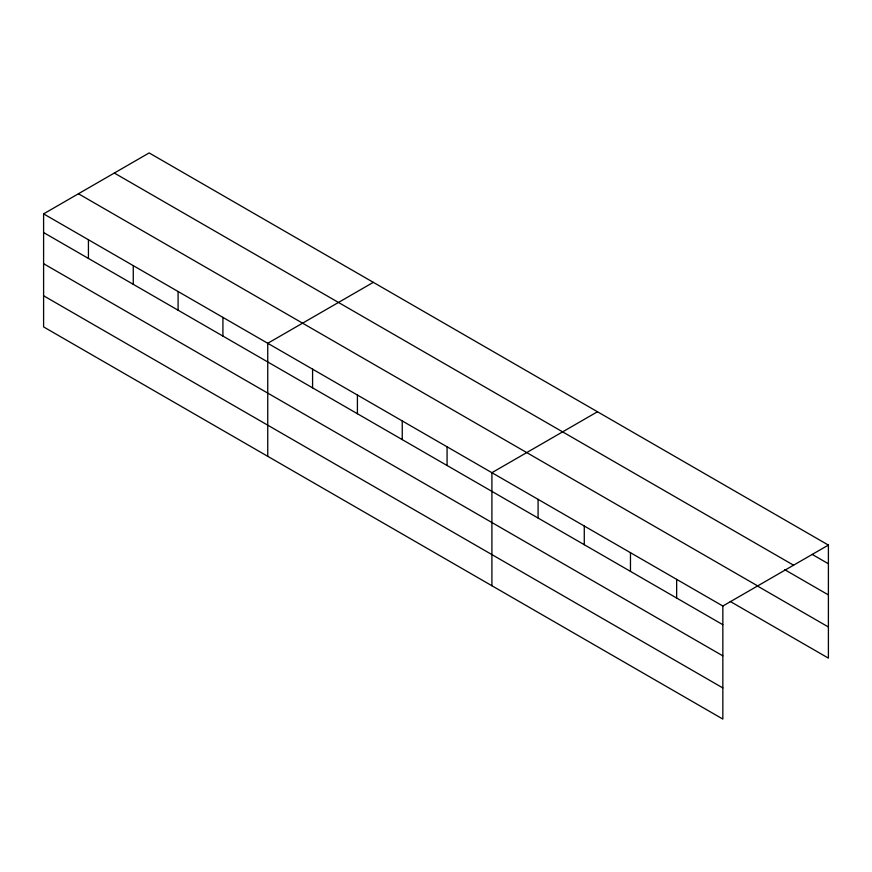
<?xml version="1.0" encoding="UTF-8"?>
<svg xmlns="http://www.w3.org/2000/svg" width="872" height="872" viewBox="0 0 872 872"><rect width="100%" height="100%" fill="white"/><g stroke="black" fill="none" stroke-linecap="round" stroke-linejoin="round"><path stroke-width="1.31" d="M43.6 213.869L722.844 606.029L722.844 719.073L43.6 326.913L43.6 213.869L149.156 152.927L828.4 545.087L828.4 658.131L730.246 601.462M373.303 282.343L267.748 343.285L267.748 456.329M597.462 411.758L491.906 472.7L491.906 585.733M722.844 606.029L828.4 545.087M812.235 554.428L828.4 563.77M114.319 173.038L793.564 565.198M784.517 569.569L828.4 594.911M78.436 193.758L757.681 585.919M756.809 585.657L828.4 626.99M43.6 232.552L722.844 624.712M43.6 263.693L722.844 655.853M43.6 295.772L722.844 687.932M676.65 579.368L676.65 598.039M630.467 552.695L630.467 571.378M584.273 526.034L584.273 544.706M538.089 499.362L538.089 518.044M447.074 446.813L447.074 465.495M402.243 420.936L402.243 439.608M357.411 395.049L357.411 413.731M312.579 369.172L312.579 387.844M222.916 317.397L222.916 336.08M178.095 291.521L178.095 310.203M133.263 265.633L133.263 284.316M88.432 239.756L88.432 258.439"/></g></svg>
